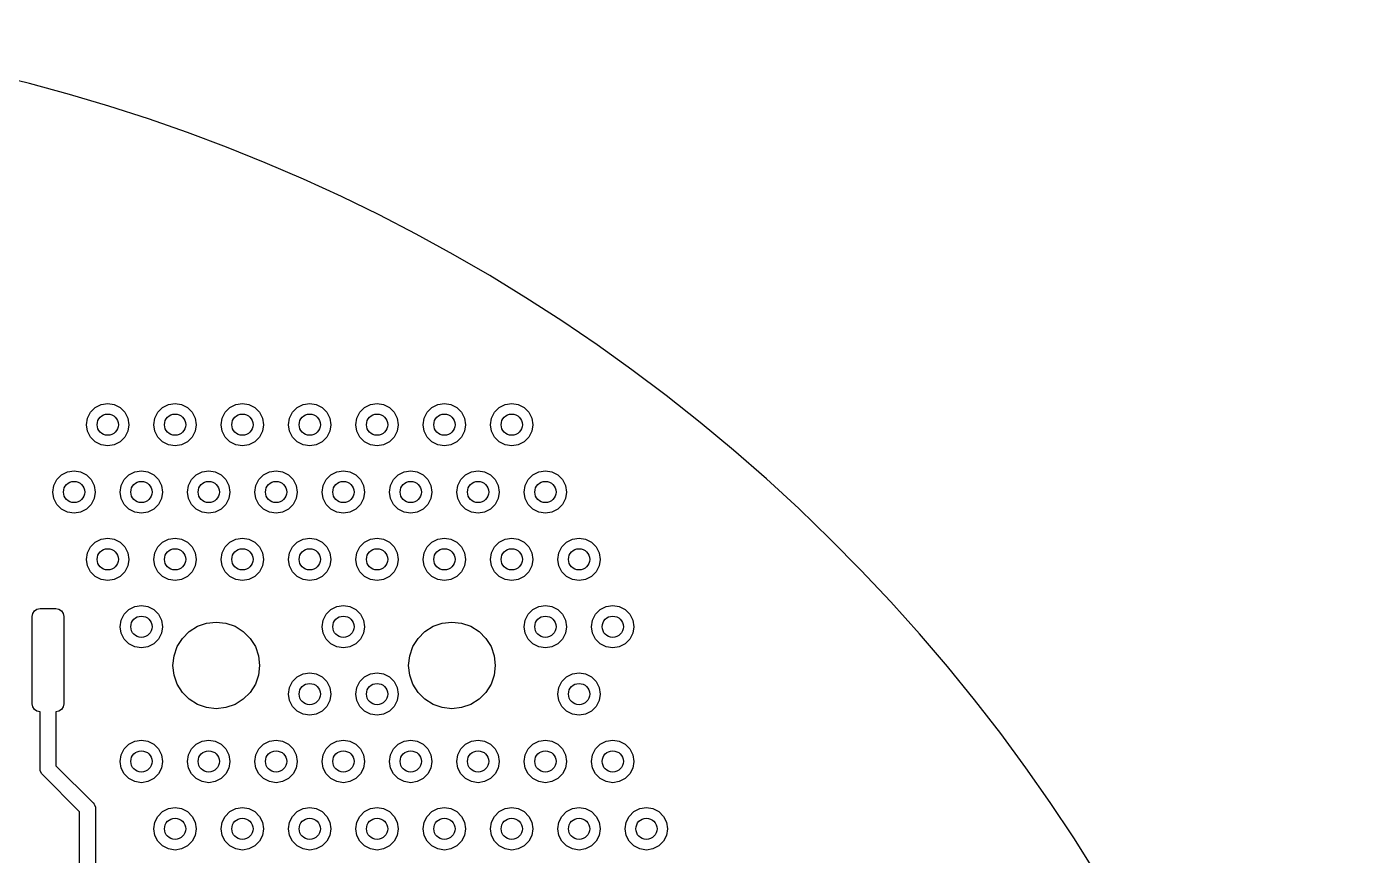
# Model space of a CAD drawing. Extents: x 116 to 183, y -93.2 to -37.6.
# Drawn here: x 157.85 to 182.97, y -53.21 to -37.58 of the extents above; entities that cross this region are included whole.
import ezdxf

# ---------------------------------------------------------------- set-up
doc = ezdxf.new("R2010")
doc.units = 0
doc.layers.add('BLACK', color=7, linetype='CONTINUOUS')

msp = doc.modelspace()

# ---------------------------------------------------------------- linework, layer by layer
at = {"layer": 'BLACK', "linetype": 'CONTINUOUS'}
for p, q in [((159.149886, -44.761393), (159.261393, -44.704577)), ((159.261393, -44.704577), (159.385, -44.685)), ((159.385, -44.685), (159.508607, -44.704577)), ((159.508607, -44.704577), (159.620114, -44.761393)), ((160.419886, -44.761393), (160.531393, -44.704577)), ((160.531393, -44.704577), (160.655, -44.685)), ((160.655, -44.685), (160.778607, -44.704577)), ((160.778607, -44.704577), (160.890114, -44.761393)), ((161.689886, -44.761393), (161.801393, -44.704577)), ((161.801393, -44.704577), (161.925, -44.685)), ((161.925, -44.685), (162.048607, -44.704577)), ((162.048607, -44.704577), (162.160114, -44.761393)), ((162.959886, -44.761393), (163.071393, -44.704577)), ((163.071393, -44.704577), (163.195, -44.685)), ((163.195, -44.685), (163.318607, -44.704577)), ((163.318607, -44.704577), (163.430114, -44.761393)), ((164.229886, -44.761393), (164.341393, -44.704577)), ((164.341393, -44.704577), (164.465, -44.685)), ((164.465, -44.685), (164.588607, -44.704577)), ((164.588607, -44.704577), (164.700114, -44.761393)), ((165.499886, -44.761393), (165.611393, -44.704577)), ((165.611393, -44.704577), (165.735, -44.685)), ((165.735, -44.685), (165.858607, -44.704577)), ((165.858607, -44.704577), (165.970114, -44.761393)), ((166.769886, -44.761393), (166.881393, -44.704577)), ((166.881393, -44.704577), (167.005, -44.685)), ((167.005, -44.685), (167.128607, -44.704577)), ((167.128607, -44.704577), (167.240114, -44.761393)), ((158.985, -45.085), (159.004577, -44.961393)), ((159.004577, -44.961393), (159.061393, -44.849886)), ((159.061393, -44.849886), (159.149886, -44.761393)), ((159.620114, -44.761393), (159.708607, -44.849886)), ((159.708607, -44.849886), (159.765423, -44.961393)), ((159.765423, -44.961393), (159.785, -45.085)), ((160.255, -45.085), (160.274577, -44.961393)), ((160.274577, -44.961393), (160.331393, -44.849886)), ((160.331393, -44.849886), (160.419886, -44.761393)), ((160.890114, -44.761393), (160.978607, -44.849886)), ((160.978607, -44.849886), (161.035423, -44.961393)), ((161.035423, -44.961393), (161.055, -45.085)), ((161.525, -45.085), (161.544577, -44.961393)), ((161.544577, -44.961393), (161.601393, -44.849886)), ((161.601393, -44.849886), (161.689886, -44.761393)), ((162.160114, -44.761393), (162.248607, -44.849886)), ((162.248607, -44.849886), (162.305423, -44.961393)), ((162.305423, -44.961393), (162.325, -45.085)), ((162.795, -45.085), (162.814577, -44.961393)), ((162.814577, -44.961393), (162.871393, -44.849886)), ((162.871393, -44.849886), (162.959886, -44.761393)), ((163.430114, -44.761393), (163.518607, -44.849886)), ((163.518607, -44.849886), (163.575423, -44.961393)), ((163.575423, -44.961393), (163.595, -45.085)), ((164.065, -45.085), (164.084577, -44.961393)), ((164.084577, -44.961393), (164.141393, -44.849886)), ((164.141393, -44.849886), (164.229886, -44.761393)), ((164.700114, -44.761393), (164.788607, -44.849886)), ((164.788607, -44.849886), (164.845423, -44.961393)), ((164.845423, -44.961393), (164.865, -45.085)), ((165.335, -45.085), (165.354577, -44.961393)), ((165.354577, -44.961393), (165.411393, -44.849886)), ((165.411393, -44.849886), (165.499886, -44.761393)), ((165.970114, -44.761393), (166.058607, -44.849886)), ((166.058607, -44.849886), (166.115423, -44.961393)), ((166.115423, -44.961393), (166.135, -45.085)), ((166.605, -45.085), (166.624577, -44.961393)), ((166.624577, -44.961393), (166.681393, -44.849886)), ((166.681393, -44.849886), (166.769886, -44.761393)), ((167.240114, -44.761393), (167.328607, -44.849886)), ((167.328607, -44.849886), (167.385423, -44.961393)), ((167.385423, -44.961393), (167.405, -45.085)), ((159.004577, -45.208607), (158.985, -45.085)), ((159.061393, -45.320114), (159.004577, -45.208607)), ((159.765423, -45.208607), (159.708607, -45.320114)), ((159.785, -45.085), (159.765423, -45.208607)), ((160.274577, -45.208607), (160.255, -45.085)), ((160.331393, -45.320114), (160.274577, -45.208607)), ((161.035423, -45.208607), (160.978607, -45.320114)), ((161.055, -45.085), (161.035423, -45.208607)), ((161.544577, -45.208607), (161.525, -45.085)), ((161.601393, -45.320114), (161.544577, -45.208607)), ((162.305423, -45.208607), (162.248607, -45.320114)), ((162.325, -45.085), (162.305423, -45.208607)), ((162.814577, -45.208607), (162.795, -45.085)), ((162.871393, -45.320114), (162.814577, -45.208607)), ((163.575423, -45.208607), (163.518607, -45.320114)), ((163.595, -45.085), (163.575423, -45.208607)), ((164.084577, -45.208607), (164.065, -45.085)), ((164.141393, -45.320114), (164.084577, -45.208607)), ((164.845423, -45.208607), (164.788607, -45.320114)), ((164.865, -45.085), (164.845423, -45.208607)), ((165.354577, -45.208607), (165.335, -45.085)), ((165.411393, -45.320114), (165.354577, -45.208607)), ((166.115423, -45.208607), (166.058607, -45.320114)), ((166.135, -45.085), (166.115423, -45.208607)), ((166.624577, -45.208607), (166.605, -45.085)), ((166.681393, -45.320114), (166.624577, -45.208607)), ((167.385423, -45.208607), (167.328607, -45.320114)), ((167.405, -45.085), (167.385423, -45.208607)), ((159.149886, -45.408607), (159.061393, -45.320114)), ((159.261393, -45.465423), (159.149886, -45.408607)), ((159.620114, -45.408607), (159.508607, -45.465423)), ((159.708607, -45.320114), (159.620114, -45.408607)), ((160.419886, -45.408607), (160.331393, -45.320114)), ((160.531393, -45.465423), (160.419886, -45.408607)), ((160.890114, -45.408607), (160.778607, -45.465423)), ((160.978607, -45.320114), (160.890114, -45.408607)), ((161.689886, -45.408607), (161.601393, -45.320114)), ((161.801393, -45.465423), (161.689886, -45.408607)), ((162.160114, -45.408607), (162.048607, -45.465423)), ((162.248607, -45.320114), (162.160114, -45.408607)), ((162.959886, -45.408607), (162.871393, -45.320114)), ((163.071393, -45.465423), (162.959886, -45.408607)), ((163.430114, -45.408607), (163.318607, -45.465423)), ((163.518607, -45.320114), (163.430114, -45.408607)), ((164.229886, -45.408607), (164.141393, -45.320114)), ((164.341393, -45.465423), (164.229886, -45.408607)), ((164.700114, -45.408607), (164.588607, -45.465423)), ((164.788607, -45.320114), (164.700114, -45.408607)), ((165.499886, -45.408607), (165.411393, -45.320114)), ((165.611393, -45.465423), (165.499886, -45.408607)), ((165.970114, -45.408607), (165.858607, -45.465423)), ((166.058607, -45.320114), (165.970114, -45.408607)), ((166.769886, -45.408607), (166.681393, -45.320114)), ((166.881393, -45.465423), (166.769886, -45.408607)), ((167.240114, -45.408607), (167.128607, -45.465423)), ((167.328607, -45.320114), (167.240114, -45.408607)), ((159.385, -45.485), (159.261393, -45.465423)), ((159.508607, -45.465423), (159.385, -45.485)), ((160.655, -45.485), (160.531393, -45.465423)), ((160.778607, -45.465423), (160.655, -45.485)), ((161.925, -45.485), (161.801393, -45.465423)), ((162.048607, -45.465423), (161.925, -45.485)), ((163.195, -45.485), (163.071393, -45.465423)), ((163.318607, -45.465423), (163.195, -45.485)), ((164.465, -45.485), (164.341393, -45.465423)), ((164.588607, -45.465423), (164.465, -45.485)), ((165.735, -45.485), (165.611393, -45.465423)), ((165.858607, -45.465423), (165.735, -45.485)), ((167.005, -45.485), (166.881393, -45.465423)), ((167.128607, -45.465423), (167.005, -45.485)), ((158.626393, -45.974577), (158.75, -45.955)), ((158.75, -45.955), (158.873607, -45.974577)), ((159.896393, -45.974577), (160.02, -45.955)), ((160.02, -45.955), (160.143607, -45.974577)), ((161.166393, -45.974577), (161.29, -45.955)), ((161.29, -45.955), (161.413607, -45.974577)), ((162.436393, -45.974577), (162.56, -45.955)), ((162.56, -45.955), (162.683607, -45.974577)), ((163.706393, -45.974577), (163.83, -45.955)), ((163.83, -45.955), (163.953607, -45.974577)), ((164.976393, -45.974577), (165.1, -45.955)), ((165.1, -45.955), (165.223607, -45.974577)), ((166.246393, -45.974577), (166.37, -45.955)), ((166.37, -45.955), (166.493607, -45.974577)), ((167.516393, -45.974577), (167.64, -45.955)), ((167.64, -45.955), (167.763607, -45.974577)), ((158.369577, -46.231393), (158.426393, -46.119886)), ((158.426393, -46.119886), (158.514886, -46.031393)), ((158.514886, -46.031393), (158.626393, -45.974577)), ((158.873607, -45.974577), (158.985114, -46.031393)), ((158.985114, -46.031393), (159.073607, -46.119886)), ((159.073607, -46.119886), (159.130423, -46.231393)), ((159.639577, -46.231393), (159.696393, -46.119886)), ((159.696393, -46.119886), (159.784886, -46.031393)), ((159.784886, -46.031393), (159.896393, -45.974577)), ((160.143607, -45.974577), (160.255114, -46.031393)), ((160.255114, -46.031393), (160.343607, -46.119886)), ((160.343607, -46.119886), (160.400423, -46.231393)), ((160.909577, -46.231393), (160.966393, -46.119886)), ((160.966393, -46.119886), (161.054886, -46.031393)), ((161.054886, -46.031393), (161.166393, -45.974577)), ((161.413607, -45.974577), (161.525114, -46.031393)), ((161.525114, -46.031393), (161.613607, -46.119886)), ((161.613607, -46.119886), (161.670423, -46.231393)), ((162.179577, -46.231393), (162.236393, -46.119886)), ((162.236393, -46.119886), (162.324886, -46.031393)), ((162.324886, -46.031393), (162.436393, -45.974577)), ((162.683607, -45.974577), (162.795114, -46.031393)), ((162.795114, -46.031393), (162.883607, -46.119886)), ((162.883607, -46.119886), (162.940423, -46.231393)), ((163.449577, -46.231393), (163.506393, -46.119886)), ((163.506393, -46.119886), (163.594886, -46.031393)), ((163.594886, -46.031393), (163.706393, -45.974577)), ((163.953607, -45.974577), (164.065114, -46.031393)), ((164.065114, -46.031393), (164.153607, -46.119886)), ((164.153607, -46.119886), (164.210423, -46.231393)), ((164.719577, -46.231393), (164.776393, -46.119886)), ((164.776393, -46.119886), (164.864886, -46.031393)), ((164.864886, -46.031393), (164.976393, -45.974577)), ((165.223607, -45.974577), (165.335114, -46.031393)), ((165.335114, -46.031393), (165.423607, -46.119886)), ((165.423607, -46.119886), (165.480423, -46.231393)), ((165.989577, -46.231393), (166.046393, -46.119886)), ((166.046393, -46.119886), (166.134886, -46.031393)), ((166.134886, -46.031393), (166.246393, -45.974577)), ((166.493607, -45.974577), (166.605114, -46.031393)), ((166.605114, -46.031393), (166.693607, -46.119886)), ((166.693607, -46.119886), (166.750423, -46.231393)), ((167.259577, -46.231393), (167.316393, -46.119886)), ((167.316393, -46.119886), (167.404886, -46.031393)), ((167.404886, -46.031393), (167.516393, -45.974577)), ((167.763607, -45.974577), (167.875114, -46.031393)), ((167.875114, -46.031393), (167.963607, -46.119886)), ((167.963607, -46.119886), (168.020423, -46.231393)), ((158.35, -46.355), (158.369577, -46.231393)), ((158.369577, -46.478607), (158.35, -46.355)), ((159.130423, -46.231393), (159.15, -46.355)), ((159.15, -46.355), (159.130423, -46.478607)), ((159.62, -46.355), (159.639577, -46.231393)), ((159.639577, -46.478607), (159.62, -46.355)), ((160.400423, -46.231393), (160.42, -46.355)), ((160.42, -46.355), (160.400423, -46.478607)), ((160.89, -46.355), (160.909577, -46.231393)), ((160.909577, -46.478607), (160.89, -46.355)), ((161.670423, -46.231393), (161.69, -46.355)), ((161.69, -46.355), (161.670423, -46.478607)), ((162.16, -46.355), (162.179577, -46.231393)), ((162.179577, -46.478607), (162.16, -46.355)), ((162.940423, -46.231393), (162.96, -46.355)), ((162.96, -46.355), (162.940423, -46.478607)), ((163.43, -46.355), (163.449577, -46.231393)), ((163.449577, -46.478607), (163.43, -46.355)), ((164.210423, -46.231393), (164.23, -46.355)), ((164.23, -46.355), (164.210423, -46.478607)), ((164.7, -46.355), (164.719577, -46.231393)), ((164.719577, -46.478607), (164.7, -46.355)), ((165.480423, -46.231393), (165.5, -46.355)), ((165.5, -46.355), (165.480423, -46.478607)), ((165.97, -46.355), (165.989577, -46.231393)), ((165.989577, -46.478607), (165.97, -46.355)), ((166.750423, -46.231393), (166.77, -46.355)), ((166.77, -46.355), (166.750423, -46.478607)), ((167.24, -46.355), (167.259577, -46.231393)), ((167.259577, -46.478607), (167.24, -46.355)), ((168.020423, -46.231393), (168.04, -46.355)), ((168.04, -46.355), (168.020423, -46.478607)), ((158.426393, -46.590114), (158.369577, -46.478607)), ((158.514886, -46.678607), (158.426393, -46.590114)), ((158.626393, -46.735423), (158.514886, -46.678607)), ((158.985114, -46.678607), (158.873607, -46.735423)), ((159.073607, -46.590114), (158.985114, -46.678607)), ((159.130423, -46.478607), (159.073607, -46.590114)), ((159.696393, -46.590114), (159.639577, -46.478607)), ((159.784886, -46.678607), (159.696393, -46.590114)), ((159.896393, -46.735423), (159.784886, -46.678607)), ((160.255114, -46.678607), (160.143607, -46.735423)), ((160.343607, -46.590114), (160.255114, -46.678607)), ((160.400423, -46.478607), (160.343607, -46.590114)), ((160.966393, -46.590114), (160.909577, -46.478607)), ((161.054886, -46.678607), (160.966393, -46.590114)), ((161.166393, -46.735423), (161.054886, -46.678607)), ((161.525114, -46.678607), (161.413607, -46.735423)), ((161.613607, -46.590114), (161.525114, -46.678607)), ((161.670423, -46.478607), (161.613607, -46.590114)), ((162.236393, -46.590114), (162.179577, -46.478607)), ((162.324886, -46.678607), (162.236393, -46.590114)), ((162.436393, -46.735423), (162.324886, -46.678607)), ((162.795114, -46.678607), (162.683607, -46.735423)), ((162.883607, -46.590114), (162.795114, -46.678607)), ((162.940423, -46.478607), (162.883607, -46.590114)), ((163.506393, -46.590114), (163.449577, -46.478607)), ((163.594886, -46.678607), (163.506393, -46.590114)), ((163.706393, -46.735423), (163.594886, -46.678607)), ((164.065114, -46.678607), (163.953607, -46.735423)), ((164.153607, -46.590114), (164.065114, -46.678607)), ((164.210423, -46.478607), (164.153607, -46.590114)), ((164.776393, -46.590114), (164.719577, -46.478607)), ((164.864886, -46.678607), (164.776393, -46.590114)), ((164.976393, -46.735423), (164.864886, -46.678607)), ((165.335114, -46.678607), (165.223607, -46.735423)), ((165.423607, -46.590114), (165.335114, -46.678607)), ((165.480423, -46.478607), (165.423607, -46.590114)), ((166.046393, -46.590114), (165.989577, -46.478607)), ((166.134886, -46.678607), (166.046393, -46.590114)), ((166.246393, -46.735423), (166.134886, -46.678607)), ((166.605114, -46.678607), (166.493607, -46.735423)), ((166.693607, -46.590114), (166.605114, -46.678607)), ((166.750423, -46.478607), (166.693607, -46.590114)), ((167.316393, -46.590114), (167.259577, -46.478607)), ((167.404886, -46.678607), (167.316393, -46.590114)), ((167.516393, -46.735423), (167.404886, -46.678607)), ((167.875114, -46.678607), (167.763607, -46.735423)), ((167.963607, -46.590114), (167.875114, -46.678607)), ((168.020423, -46.478607), (167.963607, -46.590114)), ((158.75, -46.755), (158.626393, -46.735423)), ((158.873607, -46.735423), (158.75, -46.755)), ((160.02, -46.755), (159.896393, -46.735423)), ((160.143607, -46.735423), (160.02, -46.755)), ((161.29, -46.755), (161.166393, -46.735423)), ((161.413607, -46.735423), (161.29, -46.755)), ((162.56, -46.755), (162.436393, -46.735423)), ((162.683607, -46.735423), (162.56, -46.755)), ((163.83, -46.755), (163.706393, -46.735423)), ((163.953607, -46.735423), (163.83, -46.755)), ((165.1, -46.755), (164.976393, -46.735423)), ((165.223607, -46.735423), (165.1, -46.755)), ((166.37, -46.755), (166.246393, -46.735423)), ((166.493607, -46.735423), (166.37, -46.755)), ((167.64, -46.755), (167.516393, -46.735423)), ((167.763607, -46.735423), (167.64, -46.755)), ((159.004577, -47.501393), (159.061393, -47.389886)), ((159.061393, -47.389886), (159.149886, -47.301393)), ((159.149886, -47.301393), (159.261393, -47.244577)), ((159.261393, -47.244577), (159.385, -47.225)), ((159.385, -47.225), (159.508607, -47.244577)), ((159.508607, -47.244577), (159.620114, -47.301393)), ((159.620114, -47.301393), (159.708607, -47.389886)), ((159.708607, -47.389886), (159.765423, -47.501393)), ((160.274577, -47.501393), (160.331393, -47.389886)), ((160.331393, -47.389886), (160.419886, -47.301393)), ((160.419886, -47.301393), (160.531393, -47.244577)), ((160.531393, -47.244577), (160.655, -47.225)), ((160.655, -47.225), (160.778607, -47.244577)), ((160.778607, -47.244577), (160.890114, -47.301393)), ((160.890114, -47.301393), (160.978607, -47.389886)), ((160.978607, -47.389886), (161.035423, -47.501393)), ((161.544577, -47.501393), (161.601393, -47.389886)), ((161.601393, -47.389886), (161.689886, -47.301393)), ((161.689886, -47.301393), (161.801393, -47.244577)), ((161.801393, -47.244577), (161.925, -47.225)), ((161.925, -47.225), (162.048607, -47.244577)), ((162.048607, -47.244577), (162.160114, -47.301393)), ((162.160114, -47.301393), (162.248607, -47.389886)), ((162.248607, -47.389886), (162.305423, -47.501393)), ((162.814577, -47.501393), (162.871393, -47.389886)), ((162.871393, -47.389886), (162.959886, -47.301393)), ((162.959886, -47.301393), (163.071393, -47.244577)), ((163.071393, -47.244577), (163.195, -47.225)), ((163.195, -47.225), (163.318607, -47.244577)), ((163.318607, -47.244577), (163.430114, -47.301393)), ((163.430114, -47.301393), (163.518607, -47.389886)), ((163.518607, -47.389886), (163.575423, -47.501393)), ((164.084577, -47.501393), (164.141393, -47.389886)), ((164.141393, -47.389886), (164.229886, -47.301393)), ((164.229886, -47.301393), (164.341393, -47.244577)), ((164.341393, -47.244577), (164.465, -47.225)), ((164.465, -47.225), (164.588607, -47.244577)), ((164.588607, -47.244577), (164.700114, -47.301393)), ((164.700114, -47.301393), (164.788607, -47.389886)), ((164.788607, -47.389886), (164.845423, -47.501393)), ((165.354577, -47.501393), (165.411393, -47.389886)), ((165.411393, -47.389886), (165.499886, -47.301393)), ((165.499886, -47.301393), (165.611393, -47.244577)), ((165.611393, -47.244577), (165.735, -47.225)), ((165.735, -47.225), (165.858607, -47.244577)), ((165.858607, -47.244577), (165.970114, -47.301393)), ((165.970114, -47.301393), (166.058607, -47.389886)), ((166.058607, -47.389886), (166.115423, -47.501393)), ((166.624577, -47.501393), (166.681393, -47.389886)), ((166.681393, -47.389886), (166.769886, -47.301393)), ((166.769886, -47.301393), (166.881393, -47.244577)), ((166.881393, -47.244577), (167.005, -47.225)), ((167.005, -47.225), (167.128607, -47.244577)), ((167.128607, -47.244577), (167.240114, -47.301393)), ((167.240114, -47.301393), (167.328607, -47.389886)), ((167.328607, -47.389886), (167.385423, -47.501393)), ((167.894577, -47.501393), (167.951393, -47.389886)), ((167.951393, -47.389886), (168.039886, -47.301393)), ((168.039886, -47.301393), (168.151393, -47.244577)), ((168.151393, -47.244577), (168.275, -47.225)), ((168.275, -47.225), (168.398607, -47.244577)), ((168.398607, -47.244577), (168.510114, -47.301393)), ((168.510114, -47.301393), (168.598607, -47.389886)), ((168.598607, -47.389886), (168.655423, -47.501393)), ((158.985, -47.625), (159.004577, -47.501393)), ((159.004577, -47.748607), (158.985, -47.625)), ((159.765423, -47.501393), (159.785, -47.625)), ((159.785, -47.625), (159.765423, -47.748607)), ((160.255, -47.625), (160.274577, -47.501393)), ((160.274577, -47.748607), (160.255, -47.625)), ((161.035423, -47.501393), (161.055, -47.625)), ((161.055, -47.625), (161.035423, -47.748607)), ((161.525, -47.625), (161.544577, -47.501393)), ((161.544577, -47.748607), (161.525, -47.625)), ((162.305423, -47.501393), (162.325, -47.625)), ((162.325, -47.625), (162.305423, -47.748607)), ((162.795, -47.625), (162.814577, -47.501393)), ((162.814577, -47.748607), (162.795, -47.625)), ((163.575423, -47.501393), (163.595, -47.625)), ((163.595, -47.625), (163.575423, -47.748607)), ((164.065, -47.625), (164.084577, -47.501393)), ((164.084577, -47.748607), (164.065, -47.625)), ((164.845423, -47.501393), (164.865, -47.625)), ((164.865, -47.625), (164.845423, -47.748607)), ((165.335, -47.625), (165.354577, -47.501393)), ((165.354577, -47.748607), (165.335, -47.625)), ((166.115423, -47.501393), (166.135, -47.625)), ((166.135, -47.625), (166.115423, -47.748607)), ((166.605, -47.625), (166.624577, -47.501393)), ((166.624577, -47.748607), (166.605, -47.625)), ((167.385423, -47.501393), (167.405, -47.625)), ((167.405, -47.625), (167.385423, -47.748607)), ((167.875, -47.625), (167.894577, -47.501393)), ((167.894577, -47.748607), (167.875, -47.625)), ((168.655423, -47.501393), (168.675, -47.625)), ((168.675, -47.625), (168.655423, -47.748607)), ((159.061393, -47.860114), (159.004577, -47.748607)), ((159.149886, -47.948607), (159.061393, -47.860114)), ((159.261393, -48.005423), (159.149886, -47.948607)), ((159.620114, -47.948607), (159.508607, -48.005423)), ((159.708607, -47.860114), (159.620114, -47.948607)), ((159.765423, -47.748607), (159.708607, -47.860114)), ((160.331393, -47.860114), (160.274577, -47.748607)), ((160.419886, -47.948607), (160.331393, -47.860114)), ((160.531393, -48.005423), (160.419886, -47.948607)), ((160.890114, -47.948607), (160.778607, -48.005423)), ((160.978607, -47.860114), (160.890114, -47.948607)), ((161.035423, -47.748607), (160.978607, -47.860114)), ((161.601393, -47.860114), (161.544577, -47.748607)), ((161.689886, -47.948607), (161.601393, -47.860114)), ((161.801393, -48.005423), (161.689886, -47.948607)), ((162.160114, -47.948607), (162.048607, -48.005423)), ((162.248607, -47.860114), (162.160114, -47.948607)), ((162.305423, -47.748607), (162.248607, -47.860114)), ((162.871393, -47.860114), (162.814577, -47.748607)), ((162.959886, -47.948607), (162.871393, -47.860114)), ((163.071393, -48.005423), (162.959886, -47.948607)), ((163.430114, -47.948607), (163.318607, -48.005423)), ((163.518607, -47.860114), (163.430114, -47.948607)), ((163.575423, -47.748607), (163.518607, -47.860114)), ((164.141393, -47.860114), (164.084577, -47.748607)), ((164.229886, -47.948607), (164.141393, -47.860114)), ((164.341393, -48.005423), (164.229886, -47.948607)), ((164.700114, -47.948607), (164.588607, -48.005423)), ((164.788607, -47.860114), (164.700114, -47.948607)), ((164.845423, -47.748607), (164.788607, -47.860114)), ((165.411393, -47.860114), (165.354577, -47.748607)), ((165.499886, -47.948607), (165.411393, -47.860114)), ((165.611393, -48.005423), (165.499886, -47.948607)), ((165.970114, -47.948607), (165.858607, -48.005423)), ((166.058607, -47.860114), (165.970114, -47.948607)), ((166.115423, -47.748607), (166.058607, -47.860114)), ((166.681393, -47.860114), (166.624577, -47.748607)), ((166.769886, -47.948607), (166.681393, -47.860114)), ((166.881393, -48.005423), (166.769886, -47.948607)), ((167.240114, -47.948607), (167.128607, -48.005423)), ((167.328607, -47.860114), (167.240114, -47.948607)), ((167.385423, -47.748607), (167.328607, -47.860114)), ((167.951393, -47.860114), (167.894577, -47.748607)), ((168.039886, -47.948607), (167.951393, -47.860114)), ((168.151393, -48.005423), (168.039886, -47.948607)), ((168.510114, -47.948607), (168.398607, -48.005423)), ((168.598607, -47.860114), (168.510114, -47.948607)), ((168.655423, -47.748607), (168.598607, -47.860114)), ((159.385, -48.025), (159.261393, -48.005423)), ((159.508607, -48.005423), (159.385, -48.025)), ((160.655, -48.025), (160.531393, -48.005423)), ((160.778607, -48.005423), (160.655, -48.025)), ((161.925, -48.025), (161.801393, -48.005423)), ((162.048607, -48.005423), (161.925, -48.025)), ((163.195, -48.025), (163.071393, -48.005423)), ((163.318607, -48.005423), (163.195, -48.025)), ((164.465, -48.025), (164.341393, -48.005423)), ((164.588607, -48.005423), (164.465, -48.025)), ((165.735, -48.025), (165.611393, -48.005423)), ((165.858607, -48.005423), (165.735, -48.025)), ((167.005, -48.025), (166.881393, -48.005423)), ((167.128607, -48.005423), (167.005, -48.025)), ((168.275, -48.025), (168.151393, -48.005423)), ((168.398607, -48.005423), (168.275, -48.025)), ((157.95724, -48.70025), (157.968658, -48.642847)), ((157.95724, -50.35025), (157.95724, -48.70025)), ((157.968658, -48.642847), (158.001174, -48.594184)), ((158.001174, -48.594184), (158.049837, -48.561668)), ((158.049837, -48.561668), (158.10724, -48.55025)), ((158.10724, -48.55025), (158.40724, -48.55025)), ((158.40724, -48.55025), (158.464643, -48.561668)), ((158.464643, -48.561668), (158.513306, -48.594184)), ((158.513306, -48.594184), (158.545822, -48.642847)), ((158.545822, -48.642847), (158.55724, -48.70025)), ((158.55724, -48.70025), (158.55724, -50.35025)), ((159.639577, -48.771393), (159.696393, -48.659886)), ((159.696393, -48.659886), (159.784886, -48.571393)), ((159.784886, -48.571393), (159.896393, -48.514577)), ((159.896393, -48.514577), (160.02, -48.495)), ((160.02, -48.495), (160.143607, -48.514577)), ((160.143607, -48.514577), (160.255114, -48.571393)), ((160.255114, -48.571393), (160.343607, -48.659886)), ((160.343607, -48.659886), (160.400423, -48.771393)), ((163.449577, -48.771393), (163.506393, -48.659886)), ((163.506393, -48.659886), (163.594886, -48.571393)), ((163.594886, -48.571393), (163.706393, -48.514577)), ((163.706393, -48.514577), (163.83, -48.495)), ((163.83, -48.495), (163.953607, -48.514577)), ((163.953607, -48.514577), (164.065114, -48.571393)), ((164.065114, -48.571393), (164.153607, -48.659886)), ((164.153607, -48.659886), (164.210423, -48.771393)), ((167.259577, -48.771393), (167.316393, -48.659886)), ((167.316393, -48.659886), (167.404886, -48.571393)), ((167.404886, -48.571393), (167.516393, -48.514577)), ((167.516393, -48.514577), (167.64, -48.495)), ((167.64, -48.495), (167.763607, -48.514577)), ((167.763607, -48.514577), (167.875114, -48.571393)), ((167.875114, -48.571393), (167.963607, -48.659886)), ((167.963607, -48.659886), (168.020423, -48.771393)), ((168.529577, -48.771393), (168.586393, -48.659886)), ((168.586393, -48.659886), (168.674886, -48.571393)), ((168.674886, -48.571393), (168.786393, -48.514577)), ((168.786393, -48.514577), (168.91, -48.495)), ((168.91, -48.495), (169.033607, -48.514577)), ((169.033607, -48.514577), (169.145114, -48.571393)), ((169.145114, -48.571393), (169.233607, -48.659886)), ((169.233607, -48.659886), (169.290423, -48.771393)), ((159.62, -48.895), (159.639577, -48.771393)), ((159.639577, -49.018607), (159.62, -48.895)), ((160.400423, -48.771393), (160.42, -48.895)), ((160.42, -48.895), (160.400423, -49.018607)), ((160.922537, -48.984103), (161.07754, -48.886708)), ((161.07754, -48.886708), (161.250329, -48.826246)), ((161.250329, -48.826246), (161.43224, -48.80575)), ((161.43224, -48.80575), (161.614151, -48.826246)), ((161.614151, -48.826246), (161.78694, -48.886708)), ((161.78694, -48.886708), (161.941943, -48.984103)), ((163.43, -48.895), (163.449577, -48.771393)), ((163.449577, -49.018607), (163.43, -48.895)), ((164.210423, -48.771393), (164.23, -48.895)), ((164.23, -48.895), (164.210423, -49.018607)), ((165.367537, -48.984103), (165.52254, -48.886708)), ((165.52254, -48.886708), (165.695329, -48.826246)), ((165.695329, -48.826246), (165.87724, -48.80575)), ((165.87724, -48.80575), (166.059151, -48.826246)), ((166.059151, -48.826246), (166.23194, -48.886708)), ((166.23194, -48.886708), (166.386943, -48.984103)), ((167.24, -48.895), (167.259577, -48.771393)), ((167.259577, -49.018607), (167.24, -48.895)), ((168.020423, -48.771393), (168.04, -48.895)), ((168.04, -48.895), (168.020423, -49.018607)), ((168.51, -48.895), (168.529577, -48.771393)), ((168.529577, -49.018607), (168.51, -48.895)), ((169.290423, -48.771393), (169.31, -48.895)), ((169.31, -48.895), (169.290423, -49.018607)), ((159.696393, -49.130114), (159.639577, -49.018607)), ((159.784886, -49.218607), (159.696393, -49.130114)), ((159.896393, -49.275423), (159.784886, -49.218607)), ((160.255114, -49.218607), (160.143607, -49.275423)), ((160.343607, -49.130114), (160.255114, -49.218607)), ((160.400423, -49.018607), (160.343607, -49.130114)), ((160.695698, -49.26855), (160.793093, -49.113547)), ((160.793093, -49.113547), (160.922537, -48.984103)), ((161.941943, -48.984103), (162.071387, -49.113547)), ((162.071387, -49.113547), (162.168782, -49.26855)), ((163.506393, -49.130114), (163.449577, -49.018607)), ((163.594886, -49.218607), (163.506393, -49.130114)), ((163.706393, -49.275423), (163.594886, -49.218607)), ((164.065114, -49.218607), (163.953607, -49.275423)), ((164.153607, -49.130114), (164.065114, -49.218607)), ((164.210423, -49.018607), (164.153607, -49.130114)), ((165.140698, -49.26855), (165.238093, -49.113547)), ((165.238093, -49.113547), (165.367537, -48.984103)), ((166.386943, -48.984103), (166.516387, -49.113547)), ((166.516387, -49.113547), (166.613782, -49.26855)), ((167.316393, -49.130114), (167.259577, -49.018607)), ((167.404886, -49.218607), (167.316393, -49.130114)), ((167.516393, -49.275423), (167.404886, -49.218607)), ((167.875114, -49.218607), (167.763607, -49.275423)), ((167.963607, -49.130114), (167.875114, -49.218607)), ((168.020423, -49.018607), (167.963607, -49.130114)), ((168.586393, -49.130114), (168.529577, -49.018607)), ((168.674886, -49.218607), (168.586393, -49.130114)), ((168.786393, -49.275423), (168.674886, -49.218607)), ((169.145114, -49.218607), (169.033607, -49.275423)), ((169.233607, -49.130114), (169.145114, -49.218607)), ((169.290423, -49.018607), (169.233607, -49.130114)), ((160.02, -49.295), (159.896393, -49.275423)), ((160.143607, -49.275423), (160.02, -49.295)), ((160.61474, -49.62325), (160.635236, -49.441339)), ((160.635236, -49.441339), (160.695698, -49.26855)), ((162.168782, -49.26855), (162.229244, -49.441339)), ((162.229244, -49.441339), (162.24974, -49.62325)), ((163.83, -49.295), (163.706393, -49.275423)), ((163.953607, -49.275423), (163.83, -49.295)), ((165.05974, -49.62325), (165.080236, -49.441339)), ((165.080236, -49.441339), (165.140698, -49.26855)), ((166.613782, -49.26855), (166.674244, -49.441339)), ((166.674244, -49.441339), (166.69474, -49.62325)), ((167.64, -49.295), (167.516393, -49.275423)), ((167.763607, -49.275423), (167.64, -49.295)), ((168.91, -49.295), (168.786393, -49.275423)), ((169.033607, -49.275423), (168.91, -49.295)), ((160.635236, -49.805161), (160.61474, -49.62325)), ((162.24974, -49.62325), (162.229244, -49.805161)), ((165.080236, -49.805161), (165.05974, -49.62325)), ((166.69474, -49.62325), (166.674244, -49.805161)), ((160.695698, -49.97795), (160.635236, -49.805161)), ((160.793093, -50.132953), (160.695698, -49.97795)), ((162.168782, -49.97795), (162.071387, -50.132953)), ((162.229244, -49.805161), (162.168782, -49.97795)), ((162.814577, -50.041393), (162.871393, -49.929886)), ((162.871393, -49.929886), (162.959886, -49.841393)), ((162.959886, -49.841393), (163.071393, -49.784577)), ((163.071393, -49.784577), (163.195, -49.765)), ((163.195, -49.765), (163.318607, -49.784577)), ((163.318607, -49.784577), (163.430114, -49.841393)), ((163.430114, -49.841393), (163.518607, -49.929886)), ((163.518607, -49.929886), (163.575423, -50.041393)), ((164.084577, -50.041393), (164.141393, -49.929886)), ((164.141393, -49.929886), (164.229886, -49.841393)), ((164.229886, -49.841393), (164.341393, -49.784577)), ((164.341393, -49.784577), (164.465, -49.765)), ((164.465, -49.765), (164.588607, -49.784577)), ((164.588607, -49.784577), (164.700114, -49.841393)), ((164.700114, -49.841393), (164.788607, -49.929886)), ((164.788607, -49.929886), (164.845423, -50.041393)), ((165.140698, -49.97795), (165.080236, -49.805161)), ((165.238093, -50.132953), (165.140698, -49.97795)), ((166.613782, -49.97795), (166.516387, -50.132953)), ((166.674244, -49.805161), (166.613782, -49.97795)), ((167.894577, -50.041393), (167.951393, -49.929886)), ((167.951393, -49.929886), (168.039886, -49.841393)), ((168.039886, -49.841393), (168.151393, -49.784577)), ((168.151393, -49.784577), (168.275, -49.765)), ((168.275, -49.765), (168.398607, -49.784577)), ((168.398607, -49.784577), (168.510114, -49.841393)), ((168.510114, -49.841393), (168.598607, -49.929886)), ((168.598607, -49.929886), (168.655423, -50.041393)), ((160.922537, -50.262397), (160.793093, -50.132953)), ((162.071387, -50.132953), (161.941943, -50.262397)), ((162.795, -50.165), (162.814577, -50.041393)), ((162.814577, -50.288607), (162.795, -50.165)), ((163.575423, -50.041393), (163.595, -50.165)), ((163.595, -50.165), (163.575423, -50.288607)), ((164.065, -50.165), (164.084577, -50.041393)), ((164.084577, -50.288607), (164.065, -50.165)), ((164.845423, -50.041393), (164.865, -50.165)), ((164.865, -50.165), (164.845423, -50.288607)), ((165.367537, -50.262397), (165.238093, -50.132953)), ((166.516387, -50.132953), (166.386943, -50.262397)), ((167.875, -50.165), (167.894577, -50.041393)), ((167.894577, -50.288607), (167.875, -50.165)), ((168.655423, -50.041393), (168.675, -50.165)), ((168.675, -50.165), (168.655423, -50.288607)), ((157.968658, -50.407653), (157.95724, -50.35025)), ((158.001174, -50.456316), (157.968658, -50.407653)), ((158.049837, -50.488832), (158.001174, -50.456316)), ((158.513306, -50.456316), (158.464643, -50.488832)), ((158.545822, -50.407653), (158.513306, -50.456316)), ((158.55724, -50.35025), (158.545822, -50.407653)), ((161.07754, -50.359792), (160.922537, -50.262397)), ((161.250329, -50.420254), (161.07754, -50.359792)), ((161.43224, -50.44075), (161.250329, -50.420254)), ((161.614151, -50.420254), (161.43224, -50.44075)), ((161.78694, -50.359792), (161.614151, -50.420254)), ((161.941943, -50.262397), (161.78694, -50.359792)), ((162.871393, -50.400114), (162.814577, -50.288607)), ((162.959886, -50.488607), (162.871393, -50.400114)), ((163.518607, -50.400114), (163.430114, -50.488607)), ((163.575423, -50.288607), (163.518607, -50.400114)), ((164.141393, -50.400114), (164.084577, -50.288607)), ((164.229886, -50.488607), (164.141393, -50.400114)), ((164.788607, -50.400114), (164.700114, -50.488607)), ((164.845423, -50.288607), (164.788607, -50.400114)), ((165.52254, -50.359792), (165.367537, -50.262397)), ((165.695329, -50.420254), (165.52254, -50.359792)), ((165.87724, -50.44075), (165.695329, -50.420254)), ((166.059151, -50.420254), (165.87724, -50.44075)), ((166.23194, -50.359792), (166.059151, -50.420254)), ((166.386943, -50.262397), (166.23194, -50.359792)), ((167.951393, -50.400114), (167.894577, -50.288607)), ((168.039886, -50.488607), (167.951393, -50.400114)), ((168.598607, -50.400114), (168.510114, -50.488607)), ((168.655423, -50.288607), (168.598607, -50.400114)), ((158.10724, -50.50025), (158.049837, -50.488832)), ((158.10724, -51.57724), (158.10724, -50.50025)), ((158.464643, -50.488832), (158.40724, -50.50025)), ((158.40724, -50.50025), (158.40724, -51.515108)), ((163.071393, -50.545423), (162.959886, -50.488607)), ((163.195, -50.565), (163.071393, -50.545423)), ((163.318607, -50.545423), (163.195, -50.565)), ((163.430114, -50.488607), (163.318607, -50.545423)), ((164.341393, -50.545423), (164.229886, -50.488607)), ((164.465, -50.565), (164.341393, -50.545423)), ((164.588607, -50.545423), (164.465, -50.565)), ((164.700114, -50.488607), (164.588607, -50.545423)), ((168.151393, -50.545423), (168.039886, -50.488607)), ((168.275, -50.565), (168.151393, -50.545423)), ((168.398607, -50.545423), (168.275, -50.565)), ((168.510114, -50.488607), (168.398607, -50.545423)), ((159.639577, -51.311393), (159.696393, -51.199886)), ((159.696393, -51.199886), (159.784886, -51.111393)), ((159.784886, -51.111393), (159.896393, -51.054577)), ((159.896393, -51.054577), (160.02, -51.035)), ((160.02, -51.035), (160.143607, -51.054577)), ((160.143607, -51.054577), (160.255114, -51.111393)), ((160.255114, -51.111393), (160.343607, -51.199886)), ((160.343607, -51.199886), (160.400423, -51.311393)), ((160.909577, -51.311393), (160.966393, -51.199886)), ((160.966393, -51.199886), (161.054886, -51.111393)), ((161.054886, -51.111393), (161.166393, -51.054577)), ((161.166393, -51.054577), (161.29, -51.035)), ((161.29, -51.035), (161.413607, -51.054577)), ((161.413607, -51.054577), (161.525114, -51.111393)), ((161.525114, -51.111393), (161.613607, -51.199886)), ((161.613607, -51.199886), (161.670423, -51.311393)), ((162.179577, -51.311393), (162.236393, -51.199886)), ((162.236393, -51.199886), (162.324886, -51.111393)), ((162.324886, -51.111393), (162.436393, -51.054577)), ((162.436393, -51.054577), (162.56, -51.035)), ((162.56, -51.035), (162.683607, -51.054577)), ((162.683607, -51.054577), (162.795114, -51.111393)), ((162.795114, -51.111393), (162.883607, -51.199886)), ((162.883607, -51.199886), (162.940423, -51.311393)), ((163.449577, -51.311393), (163.506393, -51.199886)), ((163.506393, -51.199886), (163.594886, -51.111393)), ((163.594886, -51.111393), (163.706393, -51.054577)), ((163.706393, -51.054577), (163.83, -51.035)), ((163.83, -51.035), (163.953607, -51.054577)), ((163.953607, -51.054577), (164.065114, -51.111393)), ((164.065114, -51.111393), (164.153607, -51.199886)), ((164.153607, -51.199886), (164.210423, -51.311393)), ((164.719577, -51.311393), (164.776393, -51.199886)), ((164.776393, -51.199886), (164.864886, -51.111393)), ((164.864886, -51.111393), (164.976393, -51.054577)), ((164.976393, -51.054577), (165.1, -51.035)), ((165.1, -51.035), (165.223607, -51.054577)), ((165.223607, -51.054577), (165.335114, -51.111393)), ((165.335114, -51.111393), (165.423607, -51.199886)), ((165.423607, -51.199886), (165.480423, -51.311393)), ((165.989577, -51.311393), (166.046393, -51.199886)), ((166.046393, -51.199886), (166.134886, -51.111393)), ((166.134886, -51.111393), (166.246393, -51.054577)), ((166.246393, -51.054577), (166.37, -51.035)), ((166.37, -51.035), (166.493607, -51.054577)), ((166.493607, -51.054577), (166.605114, -51.111393)), ((166.605114, -51.111393), (166.693607, -51.199886)), ((166.693607, -51.199886), (166.750423, -51.311393)), ((167.259577, -51.311393), (167.316393, -51.199886)), ((167.316393, -51.199886), (167.404886, -51.111393)), ((167.404886, -51.111393), (167.516393, -51.054577)), ((167.516393, -51.054577), (167.64, -51.035)), ((167.64, -51.035), (167.763607, -51.054577)), ((167.763607, -51.054577), (167.875114, -51.111393)), ((167.875114, -51.111393), (167.963607, -51.199886)), ((167.963607, -51.199886), (168.020423, -51.311393)), ((168.529577, -51.311393), (168.586393, -51.199886)), ((168.586393, -51.199886), (168.674886, -51.111393)), ((168.674886, -51.111393), (168.786393, -51.054577)), ((168.786393, -51.054577), (168.91, -51.035)), ((168.91, -51.035), (169.033607, -51.054577)), ((169.033607, -51.054577), (169.145114, -51.111393)), ((169.145114, -51.111393), (169.233607, -51.199886)), ((169.233607, -51.199886), (169.290423, -51.311393)), ((159.62, -51.435), (159.639577, -51.311393)), ((159.639577, -51.558607), (159.62, -51.435)), ((160.400423, -51.311393), (160.42, -51.435)), ((160.42, -51.435), (160.400423, -51.558607)), ((160.89, -51.435), (160.909577, -51.311393)), ((160.909577, -51.558607), (160.89, -51.435)), ((161.670423, -51.311393), (161.69, -51.435)), ((161.69, -51.435), (161.670423, -51.558607)), ((162.16, -51.435), (162.179577, -51.311393)), ((162.179577, -51.558607), (162.16, -51.435)), ((162.940423, -51.311393), (162.96, -51.435)), ((162.96, -51.435), (162.940423, -51.558607)), ((163.43, -51.435), (163.449577, -51.311393)), ((163.449577, -51.558607), (163.43, -51.435)), ((164.210423, -51.311393), (164.23, -51.435)), ((164.23, -51.435), (164.210423, -51.558607)), ((164.7, -51.435), (164.719577, -51.311393)), ((164.719577, -51.558607), (164.7, -51.435)), ((165.480423, -51.311393), (165.5, -51.435)), ((165.5, -51.435), (165.480423, -51.558607)), ((165.97, -51.435), (165.989577, -51.311393)), ((165.989577, -51.558607), (165.97, -51.435)), ((166.750423, -51.311393), (166.77, -51.435)), ((166.77, -51.435), (166.750423, -51.558607)), ((167.24, -51.435), (167.259577, -51.311393)), ((167.259577, -51.558607), (167.24, -51.435)), ((168.020423, -51.311393), (168.04, -51.435)), ((168.04, -51.435), (168.020423, -51.558607)), ((168.51, -51.435), (168.529577, -51.311393)), ((168.529577, -51.558607), (168.51, -51.435)), ((169.290423, -51.311393), (169.31, -51.435)), ((169.31, -51.435), (169.290423, -51.558607)), ((158.110122, -51.606503), (158.10724, -51.57724)), ((158.132519, -51.660575), (158.110122, -51.606503)), ((158.151174, -51.683306), (158.132519, -51.660575)), ((158.854, -52.386132), (158.151174, -51.683306)), ((158.40724, -51.515108), (159.110066, -52.217934)), ((159.696393, -51.670114), (159.639577, -51.558607)), ((159.784886, -51.758607), (159.696393, -51.670114)), ((160.343607, -51.670114), (160.255114, -51.758607)), ((160.400423, -51.558607), (160.343607, -51.670114)), ((160.966393, -51.670114), (160.909577, -51.558607)), ((161.054886, -51.758607), (160.966393, -51.670114)), ((161.613607, -51.670114), (161.525114, -51.758607)), ((161.670423, -51.558607), (161.613607, -51.670114)), ((162.236393, -51.670114), (162.179577, -51.558607)), ((162.324886, -51.758607), (162.236393, -51.670114)), ((162.883607, -51.670114), (162.795114, -51.758607)), ((162.940423, -51.558607), (162.883607, -51.670114)), ((163.506393, -51.670114), (163.449577, -51.558607)), ((163.594886, -51.758607), (163.506393, -51.670114)), ((164.153607, -51.670114), (164.065114, -51.758607)), ((164.210423, -51.558607), (164.153607, -51.670114)), ((164.776393, -51.670114), (164.719577, -51.558607)), ((164.864886, -51.758607), (164.776393, -51.670114)), ((165.423607, -51.670114), (165.335114, -51.758607)), ((165.480423, -51.558607), (165.423607, -51.670114)), ((166.046393, -51.670114), (165.989577, -51.558607)), ((166.134886, -51.758607), (166.046393, -51.670114)), ((166.693607, -51.670114), (166.605114, -51.758607)), ((166.750423, -51.558607), (166.693607, -51.670114)), ((167.316393, -51.670114), (167.259577, -51.558607)), ((167.404886, -51.758607), (167.316393, -51.670114)), ((167.963607, -51.670114), (167.875114, -51.758607)), ((168.020423, -51.558607), (167.963607, -51.670114)), ((168.586393, -51.670114), (168.529577, -51.558607)), ((168.674886, -51.758607), (168.586393, -51.670114)), ((169.233607, -51.670114), (169.145114, -51.758607)), ((169.290423, -51.558607), (169.233607, -51.670114)), ((159.896393, -51.815423), (159.784886, -51.758607)), ((160.02, -51.835), (159.896393, -51.815423)), ((160.143607, -51.815423), (160.02, -51.835)), ((160.255114, -51.758607), (160.143607, -51.815423)), ((161.166393, -51.815423), (161.054886, -51.758607)), ((161.29, -51.835), (161.166393, -51.815423)), ((161.413607, -51.815423), (161.29, -51.835)), ((161.525114, -51.758607), (161.413607, -51.815423)), ((162.436393, -51.815423), (162.324886, -51.758607)), ((162.56, -51.835), (162.436393, -51.815423)), ((162.683607, -51.815423), (162.56, -51.835)), ((162.795114, -51.758607), (162.683607, -51.815423)), ((163.706393, -51.815423), (163.594886, -51.758607)), ((163.83, -51.835), (163.706393, -51.815423)), ((163.953607, -51.815423), (163.83, -51.835)), ((164.065114, -51.758607), (163.953607, -51.815423)), ((164.976393, -51.815423), (164.864886, -51.758607)), ((165.1, -51.835), (164.976393, -51.815423)), ((165.223607, -51.815423), (165.1, -51.835)), ((165.335114, -51.758607), (165.223607, -51.815423)), ((166.246393, -51.815423), (166.134886, -51.758607)), ((166.37, -51.835), (166.246393, -51.815423)), ((166.493607, -51.815423), (166.37, -51.835)), ((166.605114, -51.758607), (166.493607, -51.815423)), ((167.516393, -51.815423), (167.404886, -51.758607)), ((167.64, -51.835), (167.516393, -51.815423)), ((167.763607, -51.815423), (167.64, -51.835)), ((167.875114, -51.758607), (167.763607, -51.815423)), ((168.786393, -51.815423), (168.674886, -51.758607)), ((168.91, -51.835), (168.786393, -51.815423)), ((169.033607, -51.815423), (168.91, -51.835)), ((169.145114, -51.758607), (169.033607, -51.815423)), ((159.110066, -52.217934), (159.128721, -52.240665)), ((159.128721, -52.240665), (159.13395, -52.253289)), ((158.854, -61.151868), (158.854, -52.386132)), ((159.13395, -52.253289), (159.151118, -52.294736)), ((159.151118, -52.294736), (159.154, -52.324)), ((159.154, -52.324), (159.154, -61.214)), ((160.274577, -52.581393), (160.331393, -52.469886)), ((160.331393, -52.469886), (160.419886, -52.381393)), ((160.419886, -52.381393), (160.531393, -52.324577)), ((160.531393, -52.324577), (160.655, -52.305)), ((160.655, -52.305), (160.778607, -52.324577)), ((160.778607, -52.324577), (160.890114, -52.381393)), ((160.890114, -52.381393), (160.978607, -52.469886)), ((160.978607, -52.469886), (161.035423, -52.581393)), ((161.544577, -52.581393), (161.601393, -52.469886)), ((161.601393, -52.469886), (161.689886, -52.381393)), ((161.689886, -52.381393), (161.801393, -52.324577)), ((161.801393, -52.324577), (161.925, -52.305)), ((161.925, -52.305), (162.048607, -52.324577)), ((162.048607, -52.324577), (162.160114, -52.381393)), ((162.160114, -52.381393), (162.248607, -52.469886)), ((162.248607, -52.469886), (162.305423, -52.581393)), ((162.814577, -52.581393), (162.871393, -52.469886)), ((162.871393, -52.469886), (162.959886, -52.381393)), ((162.959886, -52.381393), (163.071393, -52.324577)), ((163.071393, -52.324577), (163.195, -52.305)), ((163.195, -52.305), (163.318607, -52.324577)), ((163.318607, -52.324577), (163.430114, -52.381393)), ((163.430114, -52.381393), (163.518607, -52.469886)), ((163.518607, -52.469886), (163.575423, -52.581393)), ((164.084577, -52.581393), (164.141393, -52.469886)), ((164.141393, -52.469886), (164.229886, -52.381393)), ((164.229886, -52.381393), (164.341393, -52.324577)), ((164.341393, -52.324577), (164.465, -52.305)), ((164.465, -52.305), (164.588607, -52.324577)), ((164.588607, -52.324577), (164.700114, -52.381393)), ((164.700114, -52.381393), (164.788607, -52.469886)), ((164.788607, -52.469886), (164.845423, -52.581393)), ((165.354577, -52.581393), (165.411393, -52.469886)), ((165.411393, -52.469886), (165.499886, -52.381393)), ((165.499886, -52.381393), (165.611393, -52.324577)), ((165.611393, -52.324577), (165.735, -52.305)), ((165.735, -52.305), (165.858607, -52.324577)), ((165.858607, -52.324577), (165.970114, -52.381393)), ((165.970114, -52.381393), (166.058607, -52.469886)), ((166.058607, -52.469886), (166.115423, -52.581393)), ((166.624577, -52.581393), (166.681393, -52.469886)), ((166.681393, -52.469886), (166.769886, -52.381393)), ((166.769886, -52.381393), (166.881393, -52.324577)), ((166.881393, -52.324577), (167.005, -52.305)), ((167.005, -52.305), (167.128607, -52.324577)), ((167.128607, -52.324577), (167.240114, -52.381393)), ((167.240114, -52.381393), (167.328607, -52.469886)), ((167.328607, -52.469886), (167.385423, -52.581393)), ((167.894577, -52.581393), (167.951393, -52.469886)), ((167.951393, -52.469886), (168.039886, -52.381393)), ((168.039886, -52.381393), (168.151393, -52.324577)), ((168.151393, -52.324577), (168.275, -52.305)), ((168.275, -52.305), (168.398607, -52.324577)), ((168.398607, -52.324577), (168.510114, -52.381393)), ((168.510114, -52.381393), (168.598607, -52.469886)), ((168.598607, -52.469886), (168.655423, -52.581393)), ((169.164577, -52.581393), (169.221393, -52.469886)), ((169.221393, -52.469886), (169.309886, -52.381393)), ((169.309886, -52.381393), (169.421393, -52.324577)), ((169.421393, -52.324577), (169.545, -52.305)), ((169.545, -52.305), (169.668607, -52.324577)), ((169.668607, -52.324577), (169.780114, -52.381393)), ((169.780114, -52.381393), (169.868607, -52.469886)), ((169.868607, -52.469886), (169.925423, -52.581393)), ((160.255, -52.705), (160.274577, -52.581393)), ((160.274577, -52.828607), (160.255, -52.705)), ((161.035423, -52.581393), (161.055, -52.705)), ((161.055, -52.705), (161.035423, -52.828607)), ((161.525, -52.705), (161.544577, -52.581393)), ((161.544577, -52.828607), (161.525, -52.705)), ((162.305423, -52.581393), (162.325, -52.705)), ((162.325, -52.705), (162.305423, -52.828607)), ((162.795, -52.705), (162.814577, -52.581393)), ((162.814577, -52.828607), (162.795, -52.705)), ((163.575423, -52.581393), (163.595, -52.705)), ((163.595, -52.705), (163.575423, -52.828607)), ((164.065, -52.705), (164.084577, -52.581393)), ((164.084577, -52.828607), (164.065, -52.705)), ((164.845423, -52.581393), (164.865, -52.705)), ((164.865, -52.705), (164.845423, -52.828607)), ((165.335, -52.705), (165.354577, -52.581393)), ((165.354577, -52.828607), (165.335, -52.705)), ((166.115423, -52.581393), (166.135, -52.705)), ((166.135, -52.705), (166.115423, -52.828607)), ((166.605, -52.705), (166.624577, -52.581393)), ((166.624577, -52.828607), (166.605, -52.705)), ((167.385423, -52.581393), (167.405, -52.705)), ((167.405, -52.705), (167.385423, -52.828607)), ((167.875, -52.705), (167.894577, -52.581393)), ((167.894577, -52.828607), (167.875, -52.705)), ((168.655423, -52.581393), (168.675, -52.705)), ((168.675, -52.705), (168.655423, -52.828607)), ((169.145, -52.705), (169.164577, -52.581393)), ((169.164577, -52.828607), (169.145, -52.705)), ((169.925423, -52.581393), (169.945, -52.705)), ((169.945, -52.705), (169.925423, -52.828607)), ((160.331393, -52.940114), (160.274577, -52.828607)), ((160.419886, -53.028607), (160.331393, -52.940114)), ((160.978607, -52.940114), (160.890114, -53.028607)), ((161.035423, -52.828607), (160.978607, -52.940114)), ((161.601393, -52.940114), (161.544577, -52.828607)), ((161.689886, -53.028607), (161.601393, -52.940114)), ((162.248607, -52.940114), (162.160114, -53.028607)), ((162.305423, -52.828607), (162.248607, -52.940114)), ((162.871393, -52.940114), (162.814577, -52.828607)), ((162.959886, -53.028607), (162.871393, -52.940114)), ((163.518607, -52.940114), (163.430114, -53.028607)), ((163.575423, -52.828607), (163.518607, -52.940114)), ((164.141393, -52.940114), (164.084577, -52.828607)), ((164.229886, -53.028607), (164.141393, -52.940114)), ((164.788607, -52.940114), (164.700114, -53.028607)), ((164.845423, -52.828607), (164.788607, -52.940114)), ((165.411393, -52.940114), (165.354577, -52.828607)), ((165.499886, -53.028607), (165.411393, -52.940114)), ((166.058607, -52.940114), (165.970114, -53.028607)), ((166.115423, -52.828607), (166.058607, -52.940114)), ((166.681393, -52.940114), (166.624577, -52.828607)), ((166.769886, -53.028607), (166.681393, -52.940114)), ((167.328607, -52.940114), (167.240114, -53.028607)), ((167.385423, -52.828607), (167.328607, -52.940114)), ((167.951393, -52.940114), (167.894577, -52.828607)), ((168.039886, -53.028607), (167.951393, -52.940114)), ((168.598607, -52.940114), (168.510114, -53.028607)), ((168.655423, -52.828607), (168.598607, -52.940114)), ((169.221393, -52.940114), (169.164577, -52.828607)), ((169.309886, -53.028607), (169.221393, -52.940114)), ((169.868607, -52.940114), (169.780114, -53.028607)), ((169.925423, -52.828607), (169.868607, -52.940114)), ((160.531393, -53.085423), (160.419886, -53.028607)), ((160.655, -53.105), (160.531393, -53.085423)), ((160.778607, -53.085423), (160.655, -53.105)), ((160.890114, -53.028607), (160.778607, -53.085423)), ((161.801393, -53.085423), (161.689886, -53.028607)), ((161.925, -53.105), (161.801393, -53.085423)), ((162.048607, -53.085423), (161.925, -53.105)), ((162.160114, -53.028607), (162.048607, -53.085423)), ((163.071393, -53.085423), (162.959886, -53.028607)), ((163.195, -53.105), (163.071393, -53.085423)), ((163.318607, -53.085423), (163.195, -53.105)), ((163.430114, -53.028607), (163.318607, -53.085423)), ((164.341393, -53.085423), (164.229886, -53.028607)), ((164.465, -53.105), (164.341393, -53.085423)), ((164.588607, -53.085423), (164.465, -53.105)), ((164.700114, -53.028607), (164.588607, -53.085423)), ((165.611393, -53.085423), (165.499886, -53.028607)), ((165.735, -53.105), (165.611393, -53.085423)), ((165.858607, -53.085423), (165.735, -53.105)), ((165.970114, -53.028607), (165.858607, -53.085423)), ((166.881393, -53.085423), (166.769886, -53.028607)), ((167.005, -53.105), (166.881393, -53.085423)), ((167.128607, -53.085423), (167.005, -53.105)), ((167.240114, -53.028607), (167.128607, -53.085423)), ((168.151393, -53.085423), (168.039886, -53.028607)), ((168.275, -53.105), (168.151393, -53.085423)), ((168.398607, -53.085423), (168.275, -53.105)), ((168.510114, -53.028607), (168.398607, -53.085423)), ((169.421393, -53.085423), (169.309886, -53.028607)), ((169.545, -53.105), (169.421393, -53.085423)), ((169.668607, -53.085423), (169.545, -53.105)), ((169.780114, -53.028607), (169.668607, -53.085423))]:
    msp.add_line(p, q, dxfattribs=at)
at = {"layer": 'BLACK'}
for centre in [(159.385, -45.085), (160.655, -45.085), (161.925, -45.085), (163.195, -45.085), (164.465, -45.085), (165.735, -45.085), (167.005, -45.085), (158.75, -46.355), (160.02, -46.355), (161.29, -46.355), (162.56, -46.355), (163.83, -46.355), (165.1, -46.355), (166.37, -46.355), (167.64, -46.355), (159.385, -47.625), (160.655, -47.625), (161.925, -47.625), (163.195, -47.625), (164.465, -47.625), (165.735, -47.625), (167.005, -47.625), (168.275, -47.625), (160.02, -48.895), (163.83, -48.895), (167.64, -48.895), (168.91, -48.895), (163.195, -50.165), (164.465, -50.165), (168.275, -50.165), (160.02, -51.435), (161.29, -51.435), (162.56, -51.435), (163.83, -51.435), (165.1, -51.435), (166.37, -51.435), (167.64, -51.435), (168.91, -51.435), (160.655, -52.705), (161.925, -52.705), (163.195, -52.705), (164.465, -52.705), (165.735, -52.705), (167.005, -52.705), (168.275, -52.705), (169.545, -52.705)]:
    msp.add_circle(centre, 0.2, dxfattribs=at)
msp.add_arc((149.479, -71.074279), 33.493849, -399.6709423, -140.3290577, dxfattribs=at)

doc.saveas('drawing.dxf')
